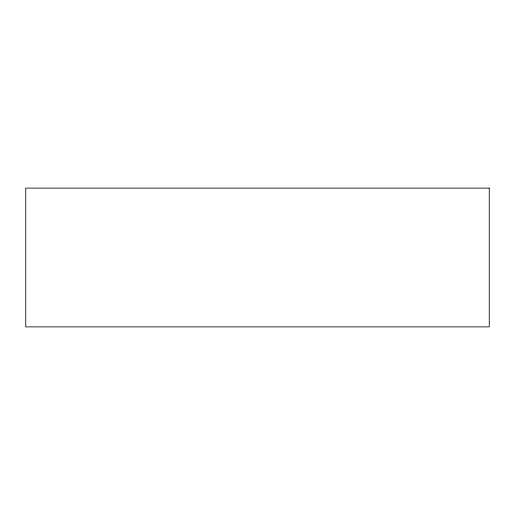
<?xml version="1.0" encoding="UTF-8"?>
<svg xmlns="http://www.w3.org/2000/svg" width="515" height="515" viewBox="0 0 515 515"><rect width="100%" height="100%" fill="white"/><g stroke="black" fill="none" stroke-linecap="round" stroke-linejoin="round"><path stroke-width="0.77" d="M489.25 188.117L25.75 188.117L25.75 326.883L489.25 326.883L489.25 188.117"/></g></svg>
